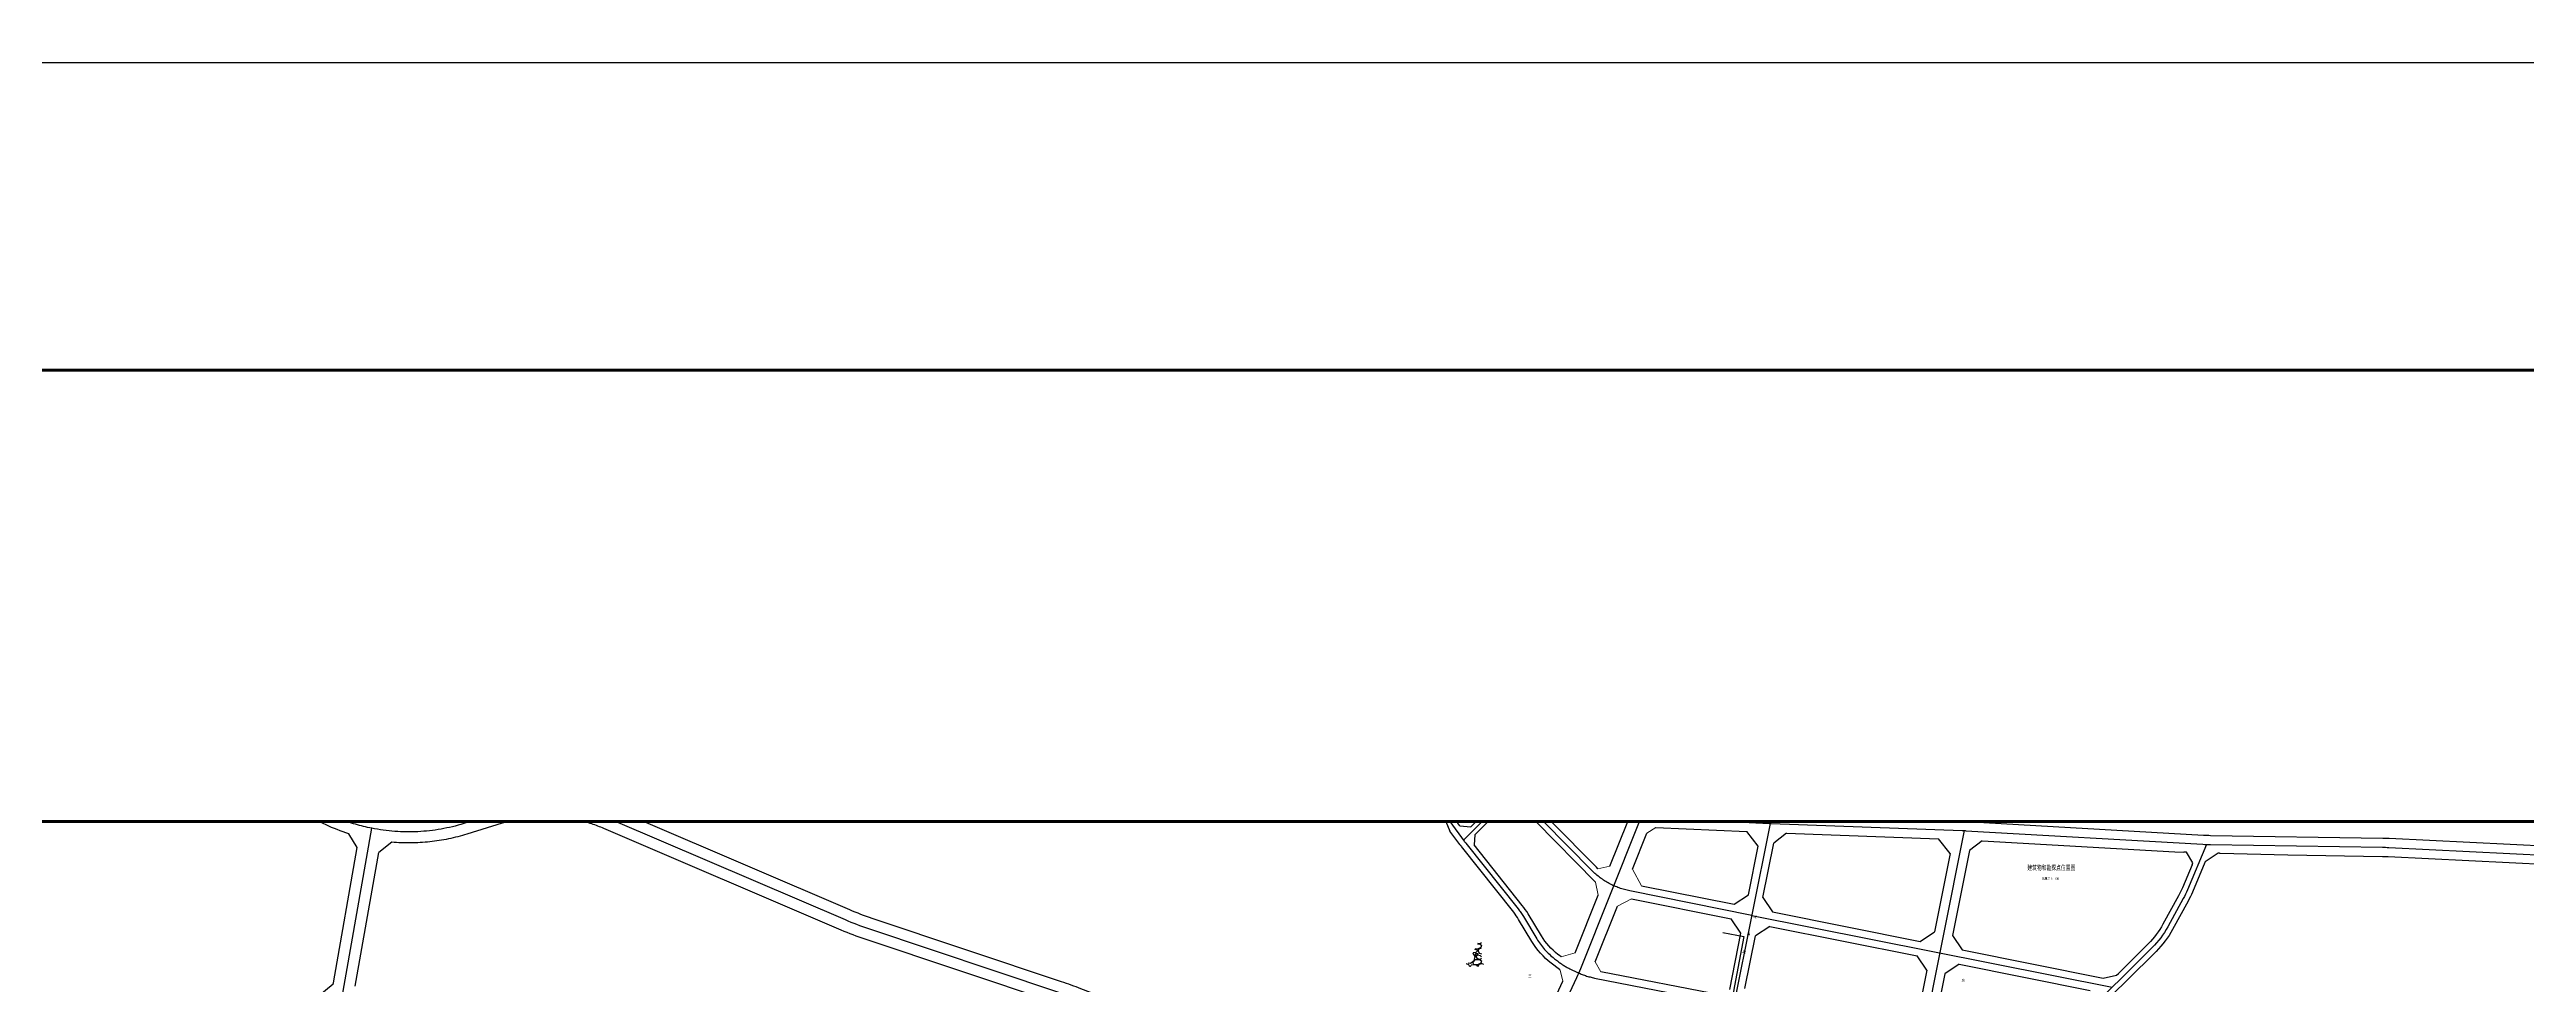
# Model space of a CAD drawing. Extents: x 529262 to 576451, y 2694391 to 2717535.
# Drawn here: x 561412 to 565463, y 2711577 to 2713106 of the extents above; entities that cross this region are included whole.
import ezdxf
from ezdxf.enums import TextEntityAlignment as Align
from ezdxf.xclip import XClip

# ---------------------------------------------------------------- set-up
doc = ezdxf.new("R2010")
doc.units = 0
doc.header["$XCLIPFRAME"] = 0
for name, color, linetype in [('GPSCOMMON', 7, 'Continuous'), ('GXYZ', 8, 'Continuous'), ('PP-COM', 7, 'Continuous'), ('PUB_TITLE', 4, 'Continuous'), ('RD-中线', 40, 'Continuous'), ('RD-红线', 7, 'Continuous'), ('RD-路名', 7, 'Continuous')]:
    doc.layers.add(name, color=color, linetype=linetype)
doc.styles.add('LZ_PMT_BT', font='', dxfattribs={"width": 0.7, "height": 8})
doc.styles.add('黑体', font='simhei.ttf')
doc.styles.get('LZ_PMT_BT').set_extended_font_data('仿宋_GB2312')
doc.linetypes.add('732', pattern='A,9,-0.5,[162,AAA.SHX,S=1,R=0,X=0,Y=0],-0.5', length=10)

# ---------------------------------------------------------------- blocks, each defined once
blk = doc.blocks.new('A$C19FD0107')
at = {"layer": 'RD-中线', "color": 8, "linetype": 'Continuous', "flags": 128}
for points in [[(-7165.2, 17031.5), (-7088, 17197.7, 0.013348), (-7081.6, 17212.4), (-6971.3, 17487.5, -0.036527), (-6952.1, 17526.8), (-6940, 17547.5, -0.14412), (-6816.8, 17663.9), (-6390.9, 17880.6, 0.037294), (-6346.4, 17907.7), (-5306.1, 18650.1, -0.285876), (-4936.8, 18673.4), (-4885.6, 18645.8, 0.191634), (-4628.5, 18616), (-4407.5, 18675.6, -0.159687), (-4189.8, 18664), (-4046.8, 18608.5)], [(-7169.8, 17021.5), (-7403.3, 16978, -0.166572), (-7472.6, 16985.6), (-7618.9, 17055.6, 0.028698), (-7639.2, 17064), (-7704.7, 17086.5, -0.008019), (-7728.8, 17095.3), (-7905.6, 17162.6, 0.0103), (-7936.7, 17173.7), (-8246.3, 17277.3, -0.020432), (-8284.5, 17291.8), (-8672.3, 17457.8, 0.178017), (-8851.5, 17467.2), (-8908.8, 17449.4, -0.125365), (-9059.2, 17441.8, -0.089276), (-9159.7, 17481.5, 0.27148), (-9422.6, 17488), (-9683.8, 17343.4, -0.201718)], [(-9389, 15551.5), (-9194.6, 16668.9, -0.000112), (-9194.5, 16669.4), (-9183.3, 16734, -0.000221), (-9183.1, 16734.8), (-9059.2, 17441.8)], [(-6057.8, 17415.3), (-6089.2, 17341, -0.025934), (-6096, 17327), (-6121.5, 17280.6, -0.070845), (-6146.9, 17246.8), (-6194.6, 17199.2), (-6259.1, 17136.2), (-6296.6, 17103.2, 0.072688), (-6324.7, 17070.1), (-6350.6, 17028.6, 0.016945), (-6355.7, 17019.8), (-6369, 16995, 0.065325), (-6382.8, 16958.5), (-6396.5, 16899.8)]]:
    blk.add_lwpolyline(points, format="xyb", dxfattribs=at)
at = {"layer": 'RD-中线', "color": 8, "ltscale": 3}
blk.add_lwpolyline([(-6801.5, 17299.4), (-7001.5, 17339.4, -0.149447), (-7063.3, 17372.7), (-7273.7, 17585.3)], format="xyb", dxfattribs=at)
at = {"layer": 'RD-中线', "color": 8, "linetype": 'Continuous'}
blk.add_lwpolyline([(-7273.4, 17422.5), (-7117.5, 17576.7)], dxfattribs=at)
blk.add_lwpolyline([(-7301.2, 17460), (-7272.2, 17420.9, 0.008459), (-7269.7, 17417.6), (-7184.2, 17310, -0.031954), (-7175.5, 17297.4), (-7153.7, 17261.2, 0.092052), (-7124.6, 17228.5), (-7119.8, 17224.8, 0.053024), (-7098.2, 17211.4), (-7088, 17206.5, 0.063859), (-7059, 17196.9), (-6837.9, 17153.6)], format="xyb", dxfattribs=at)
at = {"layer": 'RD-中线', "color": 8}
blk.add_lwpolyline([(-6982.6, 17459.2), (-6772.8, 17449.7, 0.002107), (-6770.2, 17449.6), (-6457.6, 17438.1, -0.00503), (-6451.5, 17437.8), (-6064.1, 17415.6, 0.010397), (-6051.6, 17415.2), (-5770.1, 17410.8, -0.008406), (-5760, 17410.5), (-5496.1, 17397.5, -0.052981), (-5433.5, 17387.7), (-5247, 17338, -0.033252), (-5209.3, 17325.2), (-5003.7, 17239.7)], format="xyb", dxfattribs=at)
at = {"layer": 'RD-中线', "color": 8, "linetype": 'Continuous', "flags": 128}
for points in [[(-6861, 17001.7), (-6771.5, 17449.7)], [(-6454.6, 17437.9), (-6523.9, 17091)], [(-6801.5, 17299.4), (-6212.5, 17181.7)]]:
    blk.add_lwpolyline(points, dxfattribs=at)
at = {"layer": 'RD-红线', "color": 8, "linetype": 'Continuous', "flags": 128}
for points in [[(-7207.5, 17032.8), (-7407, 16995.7, -0.167296), (-7464.9, 17001.8), (-7611.1, 17071.9, 0.028698), (-7633.3, 17081), (-7698.8, 17103.5, -0.008019), (-7722.4, 17112.1), (-7899.2, 17179.4, 0.0103), (-7930.9, 17190.8), (-8240.6, 17294.3, -0.020432), (-8277.4, 17308.3), (-8665.2, 17474.4, 0.178017), (-8856.8, 17484.3), (-8914.1, 17466.6, -0.125365), (-9055.7, 17459.4, -0.089276), (-9150.2, 17496.8, 0.27148), (-9431.3, 17503.7), (-9692.5, 17359.1, -0.201718)], [(-9096.6, 17432.9, -0.062019), (-9169.2, 17466.2, 0.27148), (-9413.8, 17472.2), (-9675.1, 17327.6, -0.201718), (-9920.2, 17301.2), (-10141.1, 17367.2), (-10178.3, 17378.4, 0.069632), (-10214.5, 17383.9), (-10520.3, 17387.7), (-10843.3, 17391.8, -0.058631), (-10963.3, 17407.5), (-11078.3, 17436.5, -0.049523), (-11174.6, 17471.2), (-11228.4, 17496.9, 0.274331), (-11515, 17470.8), (-11592.9, 17414.5)], [(-7033.9, 17379.6), (-6988, 17494.2, -0.01061), (-6982.7, 17506.6, -0.01061)], [(-7203.7, 16957.9), (-7231.5, 16991.7), (-7399.7, 16960.4, -0.166011), (-7480.3, 16969.3), (-7626.7, 17039.4, 0.028698), (-7645.1, 17046.9), (-7710.6, 17069.5, -0.008019), (-7735.2, 17078.5), (-7912, 17145.8, 0.0103), (-7942.4, 17156.7), (-8252, 17260.2, -0.020432), (-8291.5, 17275.3), (-8679.3, 17441.3, 0.178017), (-8846.1, 17450), (-8903.5, 17432.2, -0.096592), (-9026.4, 17418.9, -0.096592)], [(-6060.6, 17385.7), (-6080.9, 17337.5, -0.025934), (-6088.1, 17322.6), (-6113.6, 17276.3, -0.070845), (-6140.5, 17240.5), (-6188.2, 17192.8), (-6253, 17129.6), (-6290.6, 17096.4, 0.072688), (-6317, 17065.3), (-6343, 17023.9, 0.016945), (-6347.8, 17015.6), (-6361, 16990.8, 0.065325), (-6374, 16956.4), (-6381.7, 16923.6)], [(-6081.7, 17381.9), (-6097.5, 17344.5, -0.025934), (-6103.9, 17331.3), (-6129.3, 17285, -0.070845), (-6153.2, 17253.2), (-6200.9, 17205.6), (-6202.2, 17204.3)]]:
    blk.add_lwpolyline(points, format="xyb", dxfattribs=at)
at = {"layer": 'RD-红线', "color": 8, "ltscale": 3, "flags": 128}
for points in [[(-7282.6, 17450), (-7297.9, 17462.4)], [(-7304.4, 17457.6), (-7295.5, 17437.2)], [(-7279.4, 17445.7), (-7282.6, 17450)]]:
    blk.add_lwpolyline(points, dxfattribs=at)
at = {"layer": 'RD-红线', "color": 8, "linetype": 'Continuous'}
for points in [[(-7261.3, 17444.3), (-7216.2, 17488.9), (-7214.1, 17491)], [(-7255, 17430.8), (-7206.4, 17478.9), (-7204.3, 17481)]]:
    blk.add_lwpolyline(points, dxfattribs=at)
at = {"layer": 'RD-红线', "color": 8, "ltscale": 3}
for points in [[(-7057.3, 17353.8), (-7183.1, 17480.9)], [(-7053.6, 17375.7), (-7055.9, 17378), (-7168.1, 17491.4), (-7170.3, 17493.6)]]:
    blk.add_lwpolyline(points, dxfattribs=at)
at = {"layer": 'RD-红线', "color": 8}
for points in [[(-6936.2, 17472.2), (-6772.1, 17464.7, 0.002107), (-6769.7, 17464.6), (-6457, 17453, -0.00503), (-6450.7, 17452.7), (-6063.2, 17430.6, 0.010397), (-6051.4, 17430.2), (-5769.8, 17425.8, -0.008406), (-5759.2, 17425.5), (-5495.4, 17412.5, -0.052981), (-5429.6, 17402.2), (-5243.2, 17352.5, -0.033252), (-5203.5, 17339), (-5009, 17258.2)], [(-9083, 17410.3), (-9096.6, 17432.9, 0.375631)], [(-6791.2, 17412.5), (-6809.9, 17436.4, 0.459434)], [(-6745.3, 17433.7), (-6765.7, 17417.6, 0.368)], [(-9026.4, 17418.9), (-9047.8, 17402.4, 0.388499)], [(-6081.7, 17381.9), (-6080.3, 17385.3), (-6090.9, 17402.6), (-6095, 17402.8, 0.526711)], [(-6036.8, 17401), (-6039.2, 17401), (-6060, 17386.9), (-6060.6, 17385.7, 0.310006)], [(-6036.8, 17401), (-6035.8, 17400.9), (-5925.2, 17398.2), (-5770.3, 17395.8, -0.008406), (-5760.7, 17395.5), (-5496.9, 17382.5, -0.052981), (-5437.4, 17373.2), (-5250.9, 17323.5, -0.033252), (-5215.1, 17311.3), (-5028.3, 17233.7), (-5027.8, 17233.5)], [(-6830.5, 17317.5), (-6807, 17333.2, 0.414214)], [(-6783.5, 17328.5), (-6767.8, 17304.9, 0.414214)], [(-6819.6, 17270.4), (-6835.3, 17293.9, 0.414214)], [(-6772.5, 17281.4), (-6796, 17265.7, 0.414214)], [(-6227.2, 17196.9), (-6227, 17196.8), (-6205.1, 17201.5), (-6202.2, 17204.3, 0.247571)]]:
    blk.add_lwpolyline(points, format="xyb", dxfattribs=at)
at = {"layer": 'RD-红线', "color": 8, "ltscale": 3, "flags": 128}
for points in [[(-7115.1, 17209.7), (-7116.6, 17210.9), (-7130.1, 17221.4, -0.092052), (-7161.4, 17256.6), (-7183.2, 17292.7, 0.031954), (-7191.3, 17304.4), (-7276.8, 17412, -0.008459), (-7279.4, 17415.5), (-7295.5, 17437.2)], [(-7113.9, 17231.6), (-7116.4, 17233.5), (-7119, 17235.6, -0.092052), (-7146, 17265.9), (-7167.8, 17302, 0.031954), (-7177.2, 17315.6), (-7256, 17414.8)]]:
    blk.add_lwpolyline(points, format="xyb", dxfattribs=at)
at = {"layer": 'RD-红线', "color": 8, "linetype": 'Continuous'}
for points in [[(-7279.4, 17445.7), (-7261.3, 17444.3, 0.456725)], [(-7255, 17430.8), (-7256, 17414.8, 0.382609)], [(-6477.3, 17400.6), (-6496.2, 17424.5, 0.461988)], [(-6425.1, 17421.2), (-6445.8, 17405.2, 0.373721)], [(-6526.5, 17256.7), (-6502.9, 17272.4, 0.414213)], [(-6473.5, 17266.5), (-6457.8, 17243, 0.414214)], [(-6515.5, 17209.6), (-6531.2, 17233.2, 0.414214)], [(-6462.5, 17219.4), (-6486.1, 17203.7, 0.414213)], [(-9147.3, 17166.5), (-9122.1, 17187.2, 0.371102)]]:
    blk.add_lwpolyline(points, format="xyb", dxfattribs=at)
at = {"layer": 'RD-红线', "color": 8, "linetype": 'Continuous', "flags": 128}
for points in [[(-6997.1, 17374.9), (-6973.4, 17433.8)], [(-9122.1, 17187.2), (-9121.8, 17189.2), (-9083, 17410.3)], [(-9086.2, 17183.5), (-9047.8, 17402.4)], [(-6807, 17333.2), (-6791.2, 17412.5)], [(-6783.5, 17328.5), (-6765.7, 17417.6)], [(-6477.3, 17400.6), (-6502.9, 17272.4)], [(-6445.8, 17405.2), (-6473.5, 17266.5)], [(-6982.4, 17347.8), (-6830.5, 17317.5)], [(-7090.8, 17237.9), (-7052.9, 17332.3)], [(-7057.8, 17223.4), (-7021.3, 17314.5)], [(-6998.8, 17326.6), (-6835.3, 17293.9)], [(-6767.8, 17304.9), (-6526.5, 17256.7)], [(-6838, 17178), (-6819.6, 17270.4)], [(-6813.2, 17179.6), (-6796, 17265.7)], [(-6772.5, 17281.4), (-6531.2, 17233.2)], [(-6462.5, 17219.4), (-6462.5, 17219.4), (-6248.4, 17176.6)], [(-6457.8, 17243), (-6457.8, 17243), (-6227.2, 17196.9)], [(-7171.4, 17060.9), (-7110.7, 17191.6)], [(-6852.1, 17168.6), (-7049, 17207.2)], [(-6515.5, 17209.6), (-6534, 17117)], [(-6486.1, 17203.7), (-6503.9, 17114.5)]]:
    blk.add_lwpolyline(points, dxfattribs=at)
at = {"layer": 'RD-红线', "color": 8, "linetype": 'Continuous', "lineweight": 5}
for points in [[(-6958.8, 17443.2), (-6973.4, 17433.8, 0.31887)], [(-7052.9, 17332.3), (-7057.3, 17353.8, 0.298847)], [(-7053.6, 17375.7), (-7033.9, 17379.6, 0.539828)], [(-6997.1, 17374.9), (-6982.4, 17347.8, 0.469252)], [(-6998.8, 17326.6), (-7021.3, 17314.5, 0.361237)], [(-7113.9, 17231.6), (-7090.8, 17237.9, 0.49847)], [(-7057.8, 17223.4), (-7049, 17207.2, 0.47044)], [(-7110.7, 17191.6), (-7115.1, 17209.7, 0.349605)]]:
    blk.add_lwpolyline(points, format="xyb", dxfattribs=at)
at = {"layer": 'RD-红线', "color": 8}
for points in [[(-6958.8, 17443.2), (-6809.9, 17436.4)], [(-6745.3, 17433.7), (-6496.2, 17424.5)], [(-6425.1, 17421.2), (-6425.1, 17421.2), (-6110, 17403.2), (-6095, 17402.8)]]:
    blk.add_lwpolyline(points, dxfattribs=at)
blk = doc.blocks.new('TZMC建筑物和勘探点位置图')
at = {"style": 'LZ_PMT_BT', "width": 0.7}
blk.add_text('建筑物和勘探点位置图', height=8, dxfattribs=at).set_placement((1.4, 15.9), align=Align.CENTER)
for s, p in [('比例尺 ', (-13.2, 0)), ('1: ', (0.1, 0)), ('1000', (4.6, 0))]:
    blk.add_text(s, height=4, dxfattribs=at).set_placement(p)

msp = doc.modelspace()

# ---------------------------------------------------------------- hatches: boundary and pattern name
at = {"layer": 'GPSCOMMON'}
h = msp.add_hatch(dxfattribs=at)
h.set_pattern_fill('GRAVEL', color=8, style=0)
h.set_pattern_definition([(228.013, (563747.0674, 2711631.6964), (-203.20017, -228.60028), [3.4172, -338.305]), (184.9697, (563744.7814, 2711629.1564), (304.800493, 25.39982), [5.864, -580.54]), (132.5104, (563738.9394, 2711628.6484), (253.999815, -279.40027), [4.1348, -409.347]), (267.2737, (563729.0334, 2711622.2984), (25.39989, 507.999837), [5.34, -528.664]), (292.8337, (563728.7794, 2711616.9644), (-127.00036, 304.800173), [5.2363, -518.398]), (357.2737, (563730.8114, 2711612.1384), (-507.999837, 25.39989), [5.34, -528.664]), (37.6942, (563736.1454, 2711611.8844), (-330.200209, -253.999774), [7.0619, -699.131]), (72.2553, (563741.7334, 2711616.2024), (177.800356, 558.800162), [6.6672, -660.053]), (121.4296, (563743.7654, 2711622.5524), (-203.20005, 330.19961), [5.3581, -530.455]), (175.236, (563740.9714, 2711627.1244), (279.39978, -25.39976), [6.1171, -299.739]), (222.3974, (563734.8754, 2711627.6324), (-304.80001, -279.399637), [7.9108, -783.168]), (138.814, (563754.1794, 2711622.0444), (-177.79989, 152.39977), [2.7, -267.306]), (171.469, (563752.1474, 2711623.8224), (330.199496, -50.80013), [5.1368, -508.546]), (225, (563747.067, 2711624.584), (-5e-15, -25.4), [3.592, -32.329]), (203.199, (563745.2894, 2711627.6324), (127.00043, 50.80022), [1.9344, -191.506]), (291.801, (563743.5114, 2711626.8704), (-25.4, 76.20005), [2.7357, -134.048]), (30.964, (563744.5274, 2711624.3304), (76.1999, 50.80004), [4.4432, -143.663]), (161.565, (563748.337, 2711626.6164), (50.8, -25.4), [3.213, -77.109]), (16.3895, (563728.7794, 2711626.8704), (254.00014, 76.19984), [4.5009, -445.588]), (70.346, (563733.0974, 2711628.1404), (-101.59972, -279.399605), [3.776, -373.822]), (293.199, (563748.3374, 2711631.6964), (-50.80022, 127.00043), [3.8688, -189.572]), (343.6105, (563749.8614, 2711628.1404), (-254.00014, 76.19984), [4.5009, -445.588]), (339.444, (563728.7794, 2711611.1224), (-127.00016, 50.79994), [4.3403, -212.677]), (294.775, (563732.8434, 2711609.5984), (-126.999704, 279.39987), [3.6367, -360.036]), (66.801, (563748.5914, 2711606.2964), (50.80022, 127.00043), [3.8688, -189.572]), (17.354, (563750.1154, 2711609.8524), (-330.20002, -101.599847), [4.2578, -421.524]), (69.444, (563736.1454, 2711606.2964), (-50.79994, -127.00016), [2.1702, -214.848]), (101.31, (563747.0674, 2711606.2964), (-25.3999, 101.5997), [1.295, -128.22]), (165.964, (563746.8134, 2711607.5664), (76.20005, -25.4), [5.2363, -99.4905]), (186.009, (563741.7334, 2711608.8364), (253.999625, 25.39994), [4.8527, -480.414]), (303.69, (563744.5274, 2711622.0444), (-25.4, 50.8), [3.663, -87.918]), (353.1572, (563746.5594, 2711618.9964), (431.80018, -50.800228), [6.3956, -633.16]), (60.9454, (563752.9094, 2711618.2344), (-101.59976, -177.79958), [2.615, -258.894]), (90, (563754.18, 2711620.52), (-25.4, 25.4), [1.524, -23.876]), (120.2564, (563741.2254, 2711609.5984), (101.599785, -177.79991), [3.5287, -349.339]), (48.013, (563739.4474, 2711612.6464), (203.20017, 228.60028), [6.8344, -334.888]), (0, (563744.02, 2711617.726), (25.4, 25.4), [6.604, -18.796]), (325.305, (563750.6234, 2711617.7264), (-253.99956, 177.80002), [4.0161, -397.593]), (254.055, (563753.9254, 2711615.4404), (-25.40006, -101.60024), [3.6983, -181.217]), (207.646, (563752.9094, 2711611.8844), (-482.59983, -254.00016), [6.0214, -596.125]), (175.426, (563747.5754, 2711609.0904), (-330.200076, 25.399877), [6.3703, -630.658]), (175.426, (563747.5754, 2711609.0904), (-330.200076, 25.399877), [6.3703, -630.658])])
h.paths.add_polyline_path([(563757.279, 2711606.296), (563757.279, 2711611.296), (563754.279, 2711611.296), (563754.279, 2711646.296), (563749.279, 2711646.296), (563731.779, 2711611.296), (563728.779, 2711611.296), (563728.779, 2711606.296)])

# ---------------------------------------------------------------- linework, layer by layer
at = {"layer": 'GXYZ', "linetype": '732', "flags": 128}
msp.add_lwpolyline([(564148.757, 2711662.133), (564183.344, 2711655.51), (564175.773, 2711615.306), (564167.716, 2711574.761), (564160.004, 2711529.741), (564151.074, 2711492.566), (564142.748, 2711451.43), (564138.085, 2711143.363)], dxfattribs=at)
at = {"layer": 'PUB_TITLE', "color": 7}
msp.add_lwpolyline([(561267.748, 2707366.835), (569352.748, 2707366.835), (569352.748, 2713084.085), (561267.748, 2713084.085)], close=True, dxfattribs=at)
at = {"layer": 'PUB_TITLE', "color": 7, "const_width": 5}
for points in [[(568193.3, 2711843.351), (568193.3, 2708691.925), (561392.748, 2708691.925), (561392.748, 2712581.567), (569352.748, 2712581.567)], [(568193.3, 2711843.351), (561392.748, 2711843.351)]]:
    msp.add_lwpolyline(points, dxfattribs=at)

# ---------------------------------------------------------------- block references
msp.add_blockref('TZMC建筑物和勘探点位置图', (564684.688, 2711748.085))
at = {"layer": 'PP-COM'}
ref = msp.add_blockref('A$C19FD0107', (570997.993, 2694390.603), dxfattribs=at)
XClip(ref).set_block_clipping_path([(-9366.4383134884, 14428.6043910822), (-3328.4480743363, 17452.7484863754)])

# ---------------------------------------------------------------- texts
at = {"layer": 'RD-路名', "color": 7, "linetype": 'Continuous', "style": '黑体'}
for s, p in [('龙', (564201.914, 2711687.917)), ('路', (564183.912, 2711630.081)), ('角', (564191.246, 2711659.446))]:
    msp.add_text(s, height=4, rotation=345.48483, dxfattribs=at).set_placement(p, align=Align.MIDDLE)
for s, p in [('三', (563833.167, 2711590.975)), ('驼', (564542.249, 2711583.86))]:
    msp.add_text(s, height=4, dxfattribs=at).set_placement(p, align=Align.MIDDLE)

doc.saveas('drawing.dxf')
